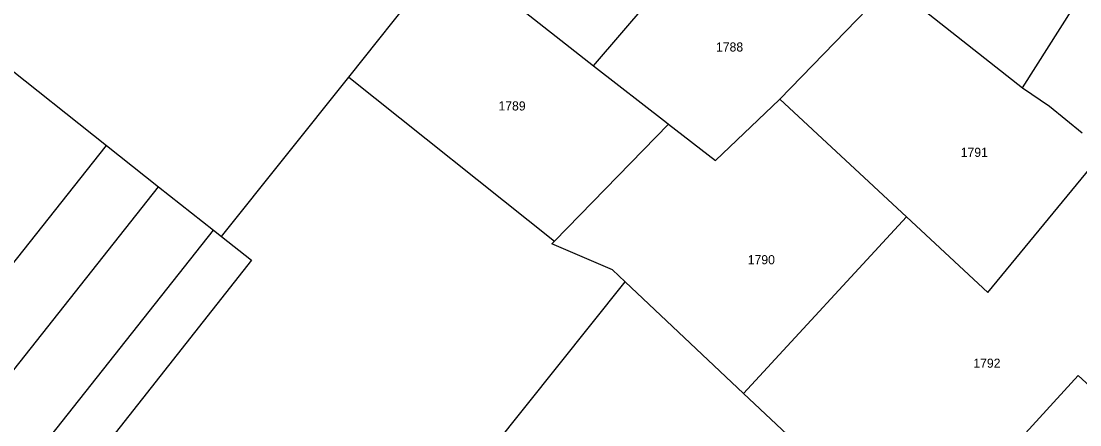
# Model space of a CAD drawing. Extents: x 191922 to 199923, y 328959 to 333350.
# Drawn here: x 193304.1 to 193617.3, y 331153.3 to 331272.8 of the extents above; entities that cross this region are included whole.
import ezdxf

# ---------------------------------------------------------------- set-up
doc = ezdxf.new("R2010")
doc.units = 0
for name, color, linetype in [('bestemmingsplangebied', 7, 'Continuous'), ('enkelbestemming', 7, 'Continuous'), ('Level 6', 7, 'Continuous')]:
    doc.layers.add(name, color=color, linetype=linetype)

msp = doc.modelspace()

# ---------------------------------------------------------------- linework, layer by layer
at = {"layer": 'bestemmingsplangebied'}
for p, q in [((193287.98, 331268.81), (193329.35, 331235.94)), ((193287.98, 331268.81), (193329.35, 331235.94)), ((193363.37, 331208.97), (193400.99, 331256.15)), ((193363.37, 331208.97), (193400.99, 331256.15)), ((193400.99, 331256.15), (193461.85, 331207.62)), ((193400.99, 331256.15), (193461.85, 331207.62)), ((193329.35, 331235.94), (193344.74, 331223.72)), ((193329.35, 331235.94), (193344.74, 331223.72)), ((193344.74, 331223.72), (193360.98, 331210.86)), ((193344.74, 331223.72), (193360.98, 331210.86)), ((193360.98, 331210.86), (193363.37, 331208.97)), ((193360.98, 331210.86), (193363.37, 331208.97)), ((193482.77, 331195.62), (193517.8, 331162.55)), ((193482.77, 331195.62), (193517.8, 331162.55))]:
    msp.add_line(p, q, dxfattribs=at)
for points in [[(193482.77, 331195.62), (193479, 331199.18), (193461.06, 331206.86), (193461.85, 331207.62)], [(193482.77, 331195.62), (193479, 331199.18), (193461.06, 331206.86), (193461.85, 331207.62)], [(193517.8, 331162.55), (193532.35, 331148.8), (193568.34, 331114.78)], [(193517.8, 331162.55), (193532.35, 331148.8), (193568.34, 331114.78)]]:
    msp.add_lwpolyline(points, dxfattribs=at)
at = {"layer": 'Level 6'}
for p, q in [((193432.29, 331291.88), (193473.37, 331259.55)), ((193528.54, 331249.67), (193561.53, 331283.67)), ((193561.53, 331283.67), (193600.35, 331253.05)), ((193600.35, 331253.05), (193615.45, 331276.84)), ((193528.54, 331249.67), (193566.01, 331214.88)), ((193461.85, 331207.62), (193495.6, 331242.31)), ((193279.89, 331173.6), (193329.35, 331235.94)), ((193292.9, 331158.17), (193344.74, 331223.72)), ((193517.8, 331162.55), (193566.01, 331214.88)), ((193311.01, 331147.64), (193360.98, 331210.86)), ((193363.37, 331208.97), (193372.18, 331202.01)), ((193372.18, 331202.01), (193319.91, 331135.64)), ((193409.03, 331103.15), (193482.77, 331195.62))]:
    msp.add_line(p, q, dxfattribs=at)
for points in [[(193473.37, 331259.55), (193521.32, 331315.46), (193522.46, 331316.29)], [(193400.99, 331256.15), (193423.06, 331283.89), (193430.47, 331293.3)], [(193473.37, 331259.55), (193494.97, 331242.8), (193495.6, 331242.31)], [(193600.35, 331253.05), (193608.28, 331247.63), (193617.95, 331239.74)], [(193495.6, 331242.31), (193509.51, 331231.46), (193528.4, 331249.52), (193528.54, 331249.67)], [(193566.01, 331214.88), (193590.09, 331192.46), (193624.55, 331234.35)], [(193586.66, 331134.83), (193616.82, 331167.85), (193629.53, 331156.18)]]:
    msp.add_lwpolyline(points, dxfattribs=at)

# ---------------------------------------------------------------- texts
at = {"layer": 'enkelbestemming'}
for s, p in [('1788', (193509.65, 331263.76)), ('1789', (193445.29, 331246.31)), ('1791', (193582.06, 331232.58)), ('1790', (193519.05, 331200.79)), ('1792', (193585.79, 331170.16))]:
    msp.add_text(s, height=2.7, dxfattribs=at).set_placement(p)

doc.saveas('drawing.dxf')
